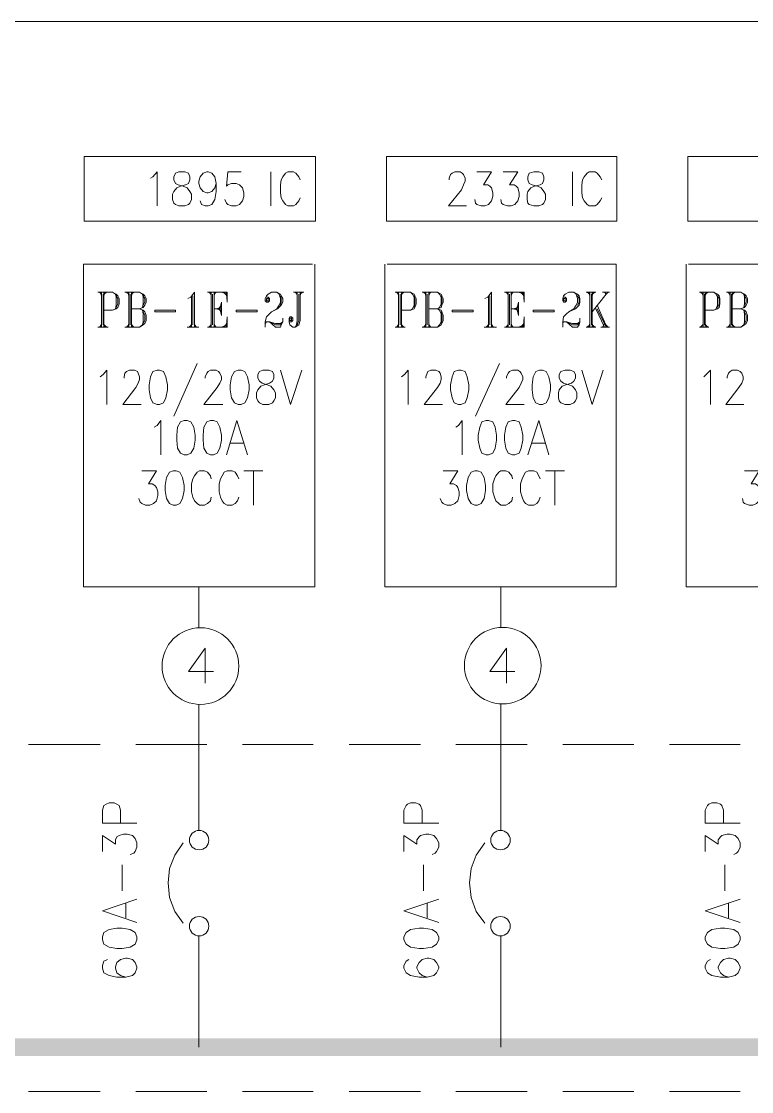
# Model space of a CAD drawing. Header units: inches. Extents: x 0.9 to 46, y 0.8 to 32.4.
# Drawn here: x 34.414 to 36.082, y 10.31 to 12.755 of the extents above; entities that cross this region are included whole.
import ezdxf

# ---------------------------------------------------------------- set-up
doc = ezdxf.new("R2010")
doc.units = ezdxf.units.IN
doc.header["$MEASUREMENT"] = 0
doc.layers.add('PDF_Geometry', color=7, linetype='Continuous')
doc.layers.add('PDF_Solid Fills', color=7, linetype='Continuous')

msp = doc.modelspace()

# ---------------------------------------------------------------- linework, layer by layer
at = {"layer": 'PDF_Geometry', "color": 8, "lineweight": 20, "true_color": 0x808080}
msp.add_lwpolyline([(41.7374, 12.7548), (2.7, 12.7548)], dxfattribs=at)
at = {"layer": 'PDF_Geometry', "lineweight": 9}
for points in [[(34.5577, 12.4464), (35.0861, 12.4464), (35.0861, 12.2981), (34.5577, 12.2981)], [(35.2478, 12.4464), (35.7743, 12.4464), (35.7743, 12.2981), (35.2478, 12.2981)], [(35.936, 12.4464), (36.4628, 12.4464), (36.4628, 12.2981), (35.936, 12.2981)], [(34.7743, 12.4114), (34.7661, 12.4081), (34.7625, 12.3998), (34.7625, 12.3931), (34.7661, 12.3848), (34.7727, 12.3815), (34.7842, 12.3781), (34.7929, 12.3748), (34.7992, 12.3664), (34.8027, 12.3598), (34.8027, 12.3481), (34.7992, 12.3398), (34.796, 12.3364), (34.7877, 12.3331), (34.7743, 12.3331), (34.7661, 12.3364), (34.7625, 12.3398), (34.7594, 12.3481), (34.7594, 12.3598), (34.7625, 12.3664), (34.7692, 12.3748), (34.7779, 12.3781), (34.7893, 12.3815), (34.796, 12.3848), (34.7992, 12.3931), (34.7992, 12.3998), (34.796, 12.4081), (34.7877, 12.4114)], [(35.5844, 12.4114), (35.5742, 12.4081), (35.571, 12.3998), (35.571, 12.3931), (35.5742, 12.3848), (35.5809, 12.3815), (35.5927, 12.3781), (35.601, 12.3748), (35.6077, 12.3664), (35.6109, 12.3598), (35.6109, 12.3481), (35.6077, 12.3398), (35.6042, 12.3364), (35.5959, 12.3331), (35.5844, 12.3331), (35.5742, 12.3364), (35.571, 12.3398), (35.5694, 12.3481), (35.5694, 12.3598), (35.571, 12.3664), (35.5777, 12.3748), (35.586, 12.3781), (35.5994, 12.3815), (35.6042, 12.3848), (35.6077, 12.3931), (35.6077, 12.3998), (35.6042, 12.4081), (35.5959, 12.4114)], [(34.871, 12.0831), (34.8678, 12.0981), (34.871, 12.1131)], [(34.9744, 12.1164), (34.9777, 12.1164), (34.9777, 12.1215), (34.9744, 12.1215)], [(35.5493, 12.0831), (35.5461, 12.0981), (35.5493, 12.1131)], [(35.6527, 12.1164), (35.6561, 12.1164), (35.6561, 12.1215), (35.6527, 12.1215)], [(34.7661, 12.0915), (34.7195, 12.0915), (34.7195, 12.0948), (34.7661, 12.0948)], [(34.9527, 12.0915), (34.9045, 12.0915), (34.9045, 12.0948), (34.9527, 12.0948)], [(35.446, 12.0915), (35.3978, 12.0915), (35.3978, 12.0948), (35.446, 12.0948)], [(35.631, 12.0915), (35.5828, 12.0915), (35.5828, 12.0948), (35.631, 12.0948)], [(35.0277, 12.0715), (35.031, 12.0715), (35.031, 12.0765), (35.0277, 12.0765)], [(34.7243, 11.9581), (34.7144, 11.9548), (34.7093, 11.9431), (34.7061, 11.9248), (34.7061, 11.9131), (34.7093, 11.8948), (34.7144, 11.8831), (34.7243, 11.8798), (34.7294, 11.8798), (34.7392, 11.8831), (34.7444, 11.8948), (34.7479, 11.9131), (34.7479, 11.9248), (34.7444, 11.9431), (34.7392, 11.9548), (34.7294, 11.9581)], [(34.9093, 11.9581), (34.901, 11.9548), (34.8943, 11.9431), (34.8911, 11.9248), (34.8911, 11.9131), (34.8943, 11.8948), (34.901, 11.8831), (34.9093, 11.8798), (34.916, 11.8798), (34.9243, 11.8831), (34.931, 11.8948), (34.9345, 11.9131), (34.9345, 11.9248), (34.931, 11.9431), (34.9243, 11.9548), (34.916, 11.9581)], [(34.9661, 11.9581), (34.9578, 11.9548), (34.9543, 11.9481), (34.9543, 11.9398), (34.9578, 11.9331), (34.9645, 11.9281), (34.976, 11.9248), (34.9843, 11.9214), (34.991, 11.9131), (34.9945, 11.9064), (34.9945, 11.8948), (34.991, 11.8881), (34.9878, 11.8831), (34.9795, 11.8798), (34.9661, 11.8798), (34.9578, 11.8831), (34.9543, 11.8881), (34.9511, 11.8948), (34.9511, 11.9064), (34.9543, 11.9131), (34.961, 11.9214), (34.9693, 11.9248), (34.9811, 11.9281), (34.9878, 11.9331), (34.991, 11.9398), (34.991, 11.9481), (34.9878, 11.9548), (34.9795, 11.9581)], [(35.4128, 11.9581), (35.4026, 11.9548), (35.3978, 11.9431), (35.3943, 11.9248), (35.3943, 11.9131), (35.3978, 11.8948), (35.4026, 11.8831), (35.4128, 11.8798), (35.4176, 11.8798), (35.4278, 11.8831), (35.4326, 11.8948), (35.4361, 11.9131), (35.4361, 11.9248), (35.4326, 11.9431), (35.4278, 11.9548), (35.4176, 11.9581)], [(35.5978, 11.9581), (35.5892, 11.9548), (35.5828, 11.9431), (35.5809, 11.9248), (35.5809, 11.9131), (35.5828, 11.8948), (35.5892, 11.8831), (35.5978, 11.8798), (35.6042, 11.8798), (35.6128, 11.8831), (35.6192, 11.8948), (35.6227, 11.9131), (35.6227, 11.9248), (35.6192, 11.9431), (35.6128, 11.9548), (35.6042, 11.9581)], [(35.6559, 11.9581), (35.646, 11.9548), (35.6428, 11.9481), (35.6428, 11.9398), (35.646, 11.9331), (35.6527, 11.9281), (35.6642, 11.9248), (35.6728, 11.9214), (35.6795, 11.9131), (35.6827, 11.9064), (35.6827, 11.8948), (35.6795, 11.8881), (35.676, 11.8831), (35.6677, 11.8798), (35.6559, 11.8798), (35.646, 11.8831), (35.6428, 11.8881), (35.6409, 11.8948), (35.6409, 11.9064), (35.6428, 11.9131), (35.6492, 11.9214), (35.6578, 11.9248), (35.6709, 11.9281), (35.676, 11.9331), (35.6795, 11.9398), (35.6795, 11.9481), (35.676, 11.9548), (35.6677, 11.9581)], [(34.7862, 11.8431), (34.7779, 11.8398), (34.7712, 11.8281), (34.7692, 11.8098), (34.7692, 11.7981), (34.7712, 11.7798), (34.7779, 11.7681), (34.7862, 11.7648), (34.7929, 11.7648), (34.8011, 11.7681), (34.8078, 11.7798), (34.811, 11.7981), (34.811, 11.8098), (34.8078, 11.8281), (34.8011, 11.8398), (34.7929, 11.8431)], [(34.8461, 11.8431), (34.8378, 11.8398), (34.8311, 11.8281), (34.8292, 11.8098), (34.8292, 11.7981), (34.8311, 11.7798), (34.8378, 11.7681), (34.8461, 11.7648), (34.8528, 11.7648), (34.8611, 11.7681), (34.8678, 11.7798), (34.871, 11.7981), (34.871, 11.8098), (34.8678, 11.8281), (34.8611, 11.8398), (34.8528, 11.8431)], [(35.476, 11.8431), (35.4661, 11.8398), (35.461, 11.8281), (35.4578, 11.8098), (35.4578, 11.7981), (35.461, 11.7798), (35.4661, 11.7681), (35.476, 11.7648), (35.4811, 11.7648), (35.4909, 11.7681), (35.4961, 11.7798), (35.4992, 11.7981), (35.4992, 11.8098), (35.4961, 11.8281), (35.4909, 11.8398), (35.4811, 11.8431)], [(35.5359, 11.8431), (35.526, 11.8398), (35.5209, 11.8281), (35.5177, 11.8098), (35.5177, 11.7981), (35.5209, 11.7798), (35.526, 11.7681), (35.5359, 11.7648), (35.541, 11.7648), (35.5509, 11.7681), (35.556, 11.7798), (35.5592, 11.7981), (35.5592, 11.8098), (35.556, 11.8281), (35.5509, 11.8398), (35.541, 11.8431)], [(34.7609, 11.7281), (34.7526, 11.7248), (34.746, 11.7131), (34.7428, 11.6948), (34.7428, 11.6831), (34.746, 11.6648), (34.7526, 11.6531), (34.7609, 11.6498), (34.7676, 11.6498), (34.7759, 11.6531), (34.7826, 11.6648), (34.7862, 11.6831), (34.7862, 11.6948), (34.7826, 11.7131), (34.7759, 11.7248), (34.7676, 11.7281)], [(35.4495, 11.7281), (35.4412, 11.7248), (35.4345, 11.7131), (35.431, 11.6948), (35.431, 11.6831), (35.4345, 11.6648), (35.4412, 11.6531), (35.4495, 11.6498), (35.4562, 11.6498), (35.4645, 11.6531), (35.4712, 11.6648), (35.4744, 11.6831), (35.4744, 11.6948), (35.4712, 11.7131), (35.4645, 11.7248), (35.4562, 11.7281)], [(34.5995, 10.6565), (34.6027, 10.6465), (34.6145, 10.6398), (34.6327, 10.6365), (34.6445, 10.6365), (34.6627, 10.6398), (34.6745, 10.6465), (34.6777, 10.6565), (34.6777, 10.6631), (34.6745, 10.6731), (34.6627, 10.6798), (34.6445, 10.6831), (34.6327, 10.6831), (34.6145, 10.6798), (34.6027, 10.6731), (34.5995, 10.6631)], [(35.2877, 10.6565), (35.2928, 10.6465), (35.3027, 10.6398), (35.3228, 10.6365), (35.3327, 10.6365), (35.3528, 10.6398), (35.3627, 10.6465), (35.3678, 10.6565), (35.3678, 10.6631), (35.3627, 10.6731), (35.3528, 10.6798), (35.3327, 10.6831), (35.3228, 10.6831), (35.3027, 10.6798), (35.2928, 10.6731), (35.2877, 10.6631)], [(35.9759, 10.6565), (35.981, 10.6465), (35.9909, 10.6398), (36.011, 10.6365), (36.0209, 10.6365), (36.041, 10.6398), (36.0509, 10.6465), (36.056, 10.6565), (36.056, 10.6631), (36.0509, 10.6731), (36.041, 10.6798), (36.0209, 10.6831), (36.011, 10.6831), (35.9909, 10.6798), (35.981, 10.6731), (35.9759, 10.6631)]]:
    msp.add_lwpolyline(points, close=True, dxfattribs=at)
for points in [[(34.7093, 12.3965), (34.7144, 12.3998), (34.7243, 12.4114), (34.7243, 12.3331)], [(34.8592, 12.3848), (34.856, 12.3748), (34.8493, 12.3664), (34.841, 12.3631), (34.8378, 12.3631), (34.8292, 12.3664), (34.8228, 12.3748), (34.8193, 12.3848), (34.8193, 12.3898), (34.8228, 12.3998), (34.8292, 12.4081), (34.8378, 12.4114), (34.841, 12.4114), (34.8493, 12.4081), (34.856, 12.3998), (34.8592, 12.3848), (34.8592, 12.3664), (34.856, 12.3481), (34.8493, 12.3364), (34.841, 12.3331), (34.8343, 12.3331), (34.826, 12.3364), (34.8228, 12.3448)], [(34.916, 12.4114), (34.886, 12.4114), (34.8828, 12.3781), (34.886, 12.3815), (34.8943, 12.3848), (34.9045, 12.3848), (34.9128, 12.3815), (34.9195, 12.3748), (34.9227, 12.3631), (34.9227, 12.3548), (34.9195, 12.3448), (34.9128, 12.3364), (34.9045, 12.3331), (34.8943, 12.3331), (34.886, 12.3364), (34.8828, 12.3398), (34.8793, 12.3481)], [(34.9843, 12.4114), (34.9843, 12.3331)], [(35.051, 12.3931), (35.0478, 12.3998), (35.0411, 12.4081), (35.036, 12.4114), (35.0226, 12.4114), (35.0178, 12.4081), (35.0111, 12.3998), (35.0076, 12.3931), (35.006, 12.3815), (35.006, 12.3631), (35.0076, 12.3514), (35.0111, 12.3448), (35.0178, 12.3364), (35.0226, 12.3331), (35.036, 12.3331), (35.0411, 12.3364), (35.0478, 12.3448), (35.051, 12.3514)], [(35.3911, 12.3931), (35.3911, 12.3965), (35.3943, 12.4048), (35.3978, 12.4081), (35.4045, 12.4114), (35.416, 12.4114), (35.4211, 12.4081), (35.4243, 12.4048), (35.4278, 12.3965), (35.4278, 12.3898), (35.4243, 12.3815), (35.4195, 12.3698), (35.3895, 12.3331), (35.431, 12.3331)], [(35.4543, 12.4114), (35.4878, 12.4114), (35.4693, 12.3815), (35.4795, 12.3815), (35.4842, 12.3781), (35.4878, 12.3748), (35.4909, 12.3631), (35.4909, 12.3548), (35.4878, 12.3448), (35.4811, 12.3364), (35.4728, 12.3331), (35.4645, 12.3331), (35.4543, 12.3364), (35.4511, 12.3398), (35.4495, 12.3481)], [(35.5142, 12.4114), (35.5477, 12.4114), (35.5292, 12.3815), (35.5394, 12.3815), (35.5442, 12.3781), (35.5477, 12.3748), (35.5509, 12.3631), (35.5509, 12.3548), (35.5477, 12.3448), (35.541, 12.3364), (35.5327, 12.3331), (35.5244, 12.3331), (35.5142, 12.3364), (35.511, 12.3398), (35.5095, 12.3481)], [(35.6728, 12.4114), (35.6728, 12.3331)], [(35.7395, 12.3931), (35.736, 12.3998), (35.7293, 12.4081), (35.7245, 12.4114), (35.7111, 12.4114), (35.706, 12.4081), (35.6993, 12.3998), (35.6961, 12.3931), (35.6942, 12.3815), (35.6942, 12.3631), (35.6961, 12.3514), (35.6993, 12.3448), (35.706, 12.3364), (35.7111, 12.3331), (35.7245, 12.3331), (35.7293, 12.3364), (35.736, 12.3448), (35.7395, 12.3514)], [(35.0794, 12.1998), (34.5561, 12.1998), (34.5561, 11.4631), (35.0845, 11.4631), (35.0845, 12.1998)], [(35.2443, 12.1998), (35.2443, 11.4631), (35.7727, 11.4631), (35.7727, 12.1998), (35.2494, 12.1998)], [(35.9325, 12.1998), (35.9325, 11.4631), (36.4609, 11.4631), (36.4609, 12.1998), (35.9376, 12.1998)], [(34.5893, 12.1365), (34.6228, 12.1365), (34.6311, 12.1314), (34.6343, 12.1281), (34.6378, 12.1215), (34.6378, 12.1098), (34.6343, 12.1015), (34.6311, 12.0981), (34.6228, 12.0948), (34.6027, 12.0948)], [(34.5928, 12.1365), (34.5976, 12.1314)], [(34.5944, 12.1365), (34.5976, 12.1281)], [(34.5976, 12.1365), (34.5976, 12.0564)], [(34.6011, 12.1314), (34.6011, 12.0614)], [(34.6027, 12.1365), (34.6027, 12.0564)], [(34.6059, 12.1365), (34.6027, 12.1281)], [(34.6094, 12.1365), (34.6027, 12.1314)], [(34.6228, 12.1365), (34.6295, 12.1314), (34.6311, 12.1248), (34.6311, 12.1065), (34.6295, 12.0981), (34.6228, 12.0948)], [(34.6311, 12.1281), (34.6343, 12.1215), (34.6343, 12.1098), (34.6311, 12.1015)], [(34.6509, 12.1365), (34.6844, 12.1365), (34.6927, 12.1314), (34.6962, 12.1281), (34.6994, 12.1215), (34.6994, 12.1131), (34.6962, 12.1065), (34.6927, 12.1015), (34.6844, 12.0981), (34.6927, 12.0948), (34.6962, 12.0915), (34.6994, 12.0831), (34.6994, 12.0715), (34.6962, 12.0648), (34.6927, 12.0614), (34.6844, 12.0564), (34.6509, 12.0564)], [(34.6544, 12.1365), (34.6595, 12.1314)], [(34.6576, 12.1365), (34.6595, 12.1281)], [(34.6595, 12.1365), (34.6595, 12.0564)], [(34.6627, 12.1314), (34.6627, 12.0614)], [(34.6662, 12.1365), (34.6662, 12.0564)], [(34.6844, 12.1365), (34.6911, 12.1314), (34.6927, 12.1248), (34.6927, 12.1098), (34.6911, 12.1015), (34.6844, 12.0981), (34.6662, 12.0981)], [(34.6678, 12.1365), (34.6662, 12.1281)], [(34.671, 12.1365), (34.6662, 12.1314)], [(34.6927, 12.1281), (34.6962, 12.1215), (34.6962, 12.1131), (34.6927, 12.1065)], [(34.8094, 12.0564), (34.8094, 12.1365), (34.8011, 12.1248), (34.7944, 12.1215)], [(34.8027, 12.1281), (34.8027, 12.0564)], [(34.8059, 12.1281), (34.8059, 12.0614)], [(34.8394, 12.1365), (34.8844, 12.1365), (34.8844, 12.1131), (34.8828, 12.1365)], [(34.8426, 12.1365), (34.8477, 12.1314)], [(34.8461, 12.1365), (34.8477, 12.1281)], [(34.8477, 12.1365), (34.8477, 12.0564)], [(34.8509, 12.1314), (34.8509, 12.0614)], [(34.8544, 12.1365), (34.8544, 12.0564)], [(34.856, 12.1365), (34.8544, 12.1281)], [(34.8592, 12.1365), (34.8544, 12.1314)], [(34.871, 12.1365), (34.8844, 12.1314)], [(34.8761, 12.1365), (34.8844, 12.1281)], [(34.8793, 12.1365), (34.8844, 12.1248)], [(34.9744, 12.1248), (34.9776, 12.1248), (34.9811, 12.1215), (34.9811, 12.1164), (34.9776, 12.1131), (34.9744, 12.1131), (34.9709, 12.1164), (34.9709, 12.1215), (34.9744, 12.1281), (34.9776, 12.1314), (34.9859, 12.1365), (34.9977, 12.1365), (35.006, 12.1314), (35.0076, 12.1281), (35.0111, 12.1215), (35.0111, 12.1131), (35.0076, 12.1065), (34.9993, 12.0981), (34.9859, 12.0915), (34.9811, 12.0865), (34.9744, 12.0798), (34.9709, 12.0681), (34.9709, 12.0564)], [(34.9977, 12.1365), (35.0028, 12.1314), (35.006, 12.1215), (35.006, 12.1131), (35.0028, 12.1065), (34.9977, 12.0981), (34.9859, 12.0915)], [(35.006, 12.1281), (35.0076, 12.1215), (35.0076, 12.1131), (35.006, 12.1065)], [(35.051, 12.1365), (35.051, 12.0715), (35.0478, 12.0614), (35.0395, 12.0564), (35.0344, 12.0564), (35.0277, 12.0614), (35.0261, 12.0681), (35.0261, 12.0764), (35.0277, 12.0798), (35.0312, 12.0798), (35.0344, 12.0764), (35.0344, 12.0715), (35.0312, 12.0681), (35.0277, 12.0681)], [(35.036, 12.1365), (35.0593, 12.1365)], [(35.0443, 12.1365), (35.0443, 12.0715), (35.0427, 12.0614), (35.0395, 12.0564)], [(35.0395, 12.1365), (35.0443, 12.1314)], [(35.0427, 12.1365), (35.0443, 12.1281)], [(35.0478, 12.1314), (35.0478, 12.0715), (35.0443, 12.0614)], [(35.0526, 12.1365), (35.051, 12.1281)], [(35.0561, 12.1365), (35.051, 12.1314)], [(35.2676, 12.1365), (35.3027, 12.1365), (35.311, 12.1314), (35.3126, 12.1281), (35.3161, 12.1215), (35.3161, 12.1098), (35.3126, 12.1015), (35.311, 12.0981), (35.3027, 12.0948), (35.2826, 12.0948)], [(35.2711, 12.1365), (35.2759, 12.1314)], [(35.2743, 12.1365), (35.2759, 12.1281)], [(35.2759, 12.1365), (35.2759, 12.0564)], [(35.2794, 12.1314), (35.2794, 12.0614)], [(35.2826, 12.1365), (35.2826, 12.0564)], [(35.2842, 12.1365), (35.2826, 12.1281)], [(35.2877, 12.1365), (35.2826, 12.1314)], [(35.3027, 12.1365), (35.3078, 12.1314), (35.311, 12.1248), (35.311, 12.1065), (35.3078, 12.0981), (35.3027, 12.0948)], [(35.311, 12.1281), (35.3126, 12.1215), (35.3126, 12.1098), (35.311, 12.1015)], [(35.3295, 12.1365), (35.3643, 12.1365), (35.3726, 12.1314), (35.3745, 12.1281), (35.3777, 12.1215), (35.3777, 12.1131), (35.3745, 12.1065), (35.3726, 12.1015), (35.3643, 12.0981), (35.3726, 12.0948), (35.3745, 12.0915), (35.3777, 12.0831), (35.3777, 12.0715), (35.3745, 12.0648), (35.3726, 12.0614), (35.3643, 12.0564), (35.3295, 12.0564)], [(35.3327, 12.1365), (35.3378, 12.1314)], [(35.3359, 12.1365), (35.3378, 12.1281)], [(35.3378, 12.1365), (35.3378, 12.0564)], [(35.341, 12.1314), (35.341, 12.0614)], [(35.3445, 12.1365), (35.3445, 12.0564)], [(35.3643, 12.1365), (35.3694, 12.1314), (35.3726, 12.1248), (35.3726, 12.1098), (35.3694, 12.1015), (35.3643, 12.0981), (35.3445, 12.0981)], [(35.3477, 12.1365), (35.3445, 12.1281)], [(35.3493, 12.1365), (35.3445, 12.1314)], [(35.3726, 12.1281), (35.3745, 12.1215), (35.3745, 12.1131), (35.3726, 12.1065)], [(35.4878, 12.0564), (35.4878, 12.1365), (35.4795, 12.1248), (35.4728, 12.1215)], [(35.4811, 12.1281), (35.4811, 12.0564)], [(35.4842, 12.1281), (35.4842, 12.0614)], [(35.5177, 12.1365), (35.5627, 12.1365), (35.5627, 12.1131), (35.5611, 12.1365)], [(35.5209, 12.1365), (35.526, 12.1314)], [(35.5244, 12.1365), (35.526, 12.1281)], [(35.526, 12.1365), (35.526, 12.0564)], [(35.5292, 12.1314), (35.5292, 12.0614)], [(35.5327, 12.1365), (35.5327, 12.0564)], [(35.5359, 12.1365), (35.5327, 12.1281)], [(35.5375, 12.1365), (35.5327, 12.1314)], [(35.5493, 12.1365), (35.5627, 12.1314)], [(35.5544, 12.1365), (35.5627, 12.1281)], [(35.5576, 12.1365), (35.5627, 12.1248)], [(35.6527, 12.1248), (35.6559, 12.1248), (35.6594, 12.1215), (35.6594, 12.1164), (35.6559, 12.1131), (35.6527, 12.1131), (35.6511, 12.1164), (35.6511, 12.1215), (35.6527, 12.1281), (35.6559, 12.1314), (35.6642, 12.1365), (35.676, 12.1365), (35.6843, 12.1314), (35.6878, 12.1281), (35.6894, 12.1215), (35.6894, 12.1131), (35.6878, 12.1065), (35.6795, 12.0981), (35.6642, 12.0915), (35.6594, 12.0865), (35.6527, 12.0798), (35.6511, 12.0681), (35.6511, 12.0564)], [(35.676, 12.1365), (35.6811, 12.1314), (35.6843, 12.1215), (35.6843, 12.1131), (35.6811, 12.1065), (35.676, 12.0981), (35.6642, 12.0915)], [(35.6843, 12.1281), (35.6878, 12.1215), (35.6878, 12.1131), (35.6843, 12.1065)], [(35.7044, 12.1365), (35.7261, 12.1365)], [(35.706, 12.1365), (35.7127, 12.1314)], [(35.7095, 12.1365), (35.7127, 12.1281)], [(35.7127, 12.1365), (35.7127, 12.0564)], [(35.7159, 12.1314), (35.7159, 12.0614)], [(35.7178, 12.1365), (35.7178, 12.0564)], [(35.721, 12.1365), (35.7178, 12.1281)], [(35.7245, 12.1365), (35.7178, 12.1314)], [(35.7494, 12.1314), (35.7178, 12.0915)], [(35.7411, 12.1365), (35.7577, 12.1365)], [(35.7459, 12.1365), (35.7494, 12.1314), (35.7545, 12.1365)], [(35.9628, 12.1365), (35.996, 12.1365), (36.0043, 12.1314), (36.0078, 12.1281), (36.0094, 12.1215), (36.0094, 12.1098), (36.0078, 12.1015), (36.0043, 12.0981), (35.996, 12.0948), (35.9759, 12.0948)], [(35.9644, 12.1365), (35.9711, 12.1314)], [(35.9676, 12.1365), (35.9711, 12.1281)], [(35.9711, 12.1365), (35.9711, 12.0564)], [(35.9743, 12.1314), (35.9743, 12.0614)], [(35.9759, 12.1365), (35.9759, 12.0564)], [(35.9794, 12.1365), (35.9759, 12.1281)], [(35.9826, 12.1365), (35.9759, 12.1314)], [(35.996, 12.1365), (36.0011, 12.1314), (36.0043, 12.1248), (36.0043, 12.1065), (36.0011, 12.0981), (35.996, 12.0948)], [(36.0043, 12.1281), (36.0078, 12.1215), (36.0078, 12.1098), (36.0043, 12.1015)], [(36.0244, 12.1365), (36.0576, 12.1365), (36.0659, 12.1314), (36.0694, 12.1281), (36.0726, 12.1215), (36.0726, 12.1131), (36.0694, 12.1065), (36.0659, 12.1015), (36.0576, 12.0981), (36.0659, 12.0948), (36.0694, 12.0915), (36.0726, 12.0831), (36.0726, 12.0715), (36.0694, 12.0648), (36.0659, 12.0614), (36.0576, 12.0564), (36.0244, 12.0564)], [(36.0276, 12.1365), (36.0327, 12.1314)], [(36.0292, 12.1365), (36.0327, 12.1281)], [(36.0327, 12.1365), (36.0327, 12.0564)], [(36.0359, 12.1314), (36.0359, 12.0614)], [(36.0378, 12.1365), (36.0378, 12.0564)], [(36.0576, 12.1365), (36.0643, 12.1314), (36.0659, 12.1248), (36.0659, 12.1098), (36.0643, 12.1015), (36.0576, 12.0981), (36.0378, 12.0981)], [(36.041, 12.1365), (36.0378, 12.1281)], [(36.0442, 12.1365), (36.0378, 12.1314)], [(36.0659, 12.1281), (36.0694, 12.1215), (36.0694, 12.1131), (36.0659, 12.1065)], [(34.871, 12.1065), (34.8643, 12.0981), (34.871, 12.0915)], [(35.5493, 12.1065), (35.5442, 12.0981), (35.5493, 12.0915)], [(35.7293, 12.1065), (35.751, 12.0564)], [(34.6844, 12.0981), (34.6911, 12.0948), (34.6927, 12.0865), (34.6927, 12.0681), (34.6911, 12.0614), (34.6844, 12.0564)], [(34.6927, 12.0915), (34.6962, 12.0831), (34.6962, 12.0715), (34.6927, 12.0648)], [(34.8394, 12.0564), (34.8844, 12.0564), (34.8844, 12.0798), (34.8828, 12.0564)], [(34.8544, 12.0981), (34.871, 12.0981)], [(34.871, 12.1015), (34.8592, 12.0981), (34.871, 12.0948)], [(35.3643, 12.0981), (35.3694, 12.0948), (35.3726, 12.0865), (35.3726, 12.0681), (35.3694, 12.0614), (35.3643, 12.0564)], [(35.3726, 12.0915), (35.3745, 12.0831), (35.3745, 12.0715), (35.3726, 12.0648)], [(35.5177, 12.0564), (35.5627, 12.0564), (35.5627, 12.0798), (35.5611, 12.0564)], [(35.5327, 12.0981), (35.5493, 12.0981)], [(35.5493, 12.1015), (35.5375, 12.0981), (35.5493, 12.0948)], [(35.7261, 12.0981), (35.7459, 12.0564)], [(35.7293, 12.0981), (35.7494, 12.0564)], [(36.0576, 12.0981), (36.0643, 12.0948), (36.0659, 12.0865), (36.0659, 12.0681), (36.0643, 12.0614), (36.0576, 12.0564)], [(36.0659, 12.0915), (36.0694, 12.0831), (36.0694, 12.0715), (36.0659, 12.0648)], [(34.5893, 12.0564), (34.6126, 12.0564)], [(34.5976, 12.0614), (34.5928, 12.0564)], [(34.5976, 12.0648), (34.5944, 12.0564)], [(34.6027, 12.0648), (34.6059, 12.0564)], [(34.6027, 12.0614), (34.6094, 12.0564)], [(34.6595, 12.0614), (34.6544, 12.0564)], [(34.6595, 12.0648), (34.6576, 12.0564)], [(34.6662, 12.0648), (34.6678, 12.0564)], [(34.6662, 12.0614), (34.671, 12.0564)], [(34.7929, 12.0564), (34.8193, 12.0564)], [(34.8027, 12.0614), (34.7976, 12.0564)], [(34.8027, 12.0648), (34.8011, 12.0564)], [(34.8094, 12.0648), (34.811, 12.0564)], [(34.8094, 12.0614), (34.8142, 12.0564)], [(34.8477, 12.0614), (34.8426, 12.0564)], [(34.8477, 12.0648), (34.8461, 12.0564)], [(34.8544, 12.0648), (34.856, 12.0564)], [(34.8544, 12.0614), (34.8592, 12.0564)], [(34.871, 12.0564), (34.8844, 12.0614)], [(34.8761, 12.0564), (34.8844, 12.0648)], [(34.8793, 12.0564), (34.8844, 12.0681)], [(34.9709, 12.0648), (34.9744, 12.0681), (34.9811, 12.0681), (34.9945, 12.0648), (35.006, 12.0648), (35.0111, 12.0681)], [(35.0111, 12.0764), (35.0111, 12.0681), (35.0076, 12.0614), (35.006, 12.0564), (34.9945, 12.0564), (34.9811, 12.0681), (34.9945, 12.0614), (35.006, 12.0614), (35.0076, 12.0648)], [(35.2676, 12.0564), (35.2909, 12.0564)], [(35.2759, 12.0614), (35.2711, 12.0564)], [(35.2759, 12.0648), (35.2743, 12.0564)], [(35.2826, 12.0648), (35.2842, 12.0564)], [(35.2826, 12.0614), (35.2877, 12.0564)], [(35.3378, 12.0614), (35.3327, 12.0564)], [(35.3378, 12.0648), (35.3359, 12.0564)], [(35.3445, 12.0648), (35.3477, 12.0564)], [(35.3445, 12.0614), (35.3493, 12.0564)], [(35.4712, 12.0564), (35.4992, 12.0564)], [(35.4811, 12.0614), (35.476, 12.0564)], [(35.4811, 12.0648), (35.4795, 12.0564)], [(35.4878, 12.0648), (35.4909, 12.0564)], [(35.4878, 12.0614), (35.4925, 12.0564)], [(35.526, 12.0614), (35.5209, 12.0564)], [(35.526, 12.0648), (35.5244, 12.0564)], [(35.5327, 12.0648), (35.5359, 12.0564)], [(35.5327, 12.0614), (35.5375, 12.0564)], [(35.5493, 12.0564), (35.5627, 12.0614)], [(35.5544, 12.0564), (35.5627, 12.0648)], [(35.5576, 12.0564), (35.5627, 12.0681)], [(35.6511, 12.0648), (35.6527, 12.0681), (35.6594, 12.0681), (35.6728, 12.0648), (35.6843, 12.0648), (35.6894, 12.0681)], [(35.6894, 12.0764), (35.6894, 12.0681), (35.6878, 12.0614), (35.6843, 12.0564), (35.6728, 12.0564), (35.6594, 12.0681), (35.6728, 12.0614), (35.6843, 12.0614), (35.6878, 12.0648)], [(35.7044, 12.0564), (35.7261, 12.0564)], [(35.7127, 12.0614), (35.706, 12.0564)], [(35.7127, 12.0648), (35.7095, 12.0564)], [(35.7178, 12.0648), (35.721, 12.0564)], [(35.7178, 12.0614), (35.7245, 12.0564)], [(35.7376, 12.0564), (35.7577, 12.0564)], [(35.7411, 12.0564), (35.7459, 12.0648), (35.7545, 12.0564)], [(35.9628, 12.0564), (35.9842, 12.0564)], [(35.9711, 12.0614), (35.9644, 12.0564)], [(35.9711, 12.0648), (35.9676, 12.0564)], [(35.9759, 12.0648), (35.9794, 12.0564)], [(35.9759, 12.0614), (35.9826, 12.0564)], [(36.0327, 12.0614), (36.0276, 12.0564)], [(36.0327, 12.0648), (36.0292, 12.0564)], [(36.0378, 12.0648), (36.041, 12.0564)], [(36.0378, 12.0614), (36.0442, 12.0564)], [(34.5944, 11.9431), (34.6011, 11.9481), (34.6094, 11.9581), (34.6094, 11.8798)], [(34.6493, 11.9398), (34.6493, 11.9431), (34.6509, 11.9515), (34.6544, 11.9548), (34.6611, 11.9581), (34.6726, 11.9581), (34.6793, 11.9548), (34.6812, 11.9515), (34.6844, 11.9431), (34.6844, 11.9364), (34.6812, 11.9281), (34.6761, 11.9181), (34.6461, 11.8798), (34.6876, 11.8798)], [(34.8161, 11.9731), (34.7625, 11.8531)], [(34.8343, 11.9398), (34.8343, 11.9431), (34.8378, 11.9515), (34.841, 11.9548), (34.8461, 11.9581), (34.8592, 11.9581), (34.8643, 11.9548), (34.8678, 11.9515), (34.871, 11.9431), (34.871, 11.9364), (34.8678, 11.9281), (34.8611, 11.9181), (34.8311, 11.8798), (34.8742, 11.8798)], [(35.006, 11.9581), (35.0293, 11.8798), (35.0545, 11.9581)], [(35.2826, 11.9431), (35.2893, 11.9481), (35.2976, 11.9581), (35.2976, 11.8798)], [(35.3378, 11.9398), (35.3378, 11.9431), (35.341, 11.9515), (35.3426, 11.9548), (35.3493, 11.9581), (35.3611, 11.9581), (35.3678, 11.9548), (35.371, 11.9515), (35.3726, 11.9431), (35.3726, 11.9364), (35.371, 11.9281), (35.3643, 11.9181), (35.3343, 11.8798), (35.3761, 11.8798)], [(35.5059, 11.9731), (35.4511, 11.8531)], [(35.5225, 11.9398), (35.5225, 11.9431), (35.526, 11.9515), (35.5292, 11.9548), (35.5359, 11.9581), (35.5477, 11.9581), (35.5528, 11.9548), (35.556, 11.9515), (35.5592, 11.9431), (35.5592, 11.9364), (35.556, 11.9281), (35.5509, 11.9181), (35.5209, 11.8798), (35.5627, 11.8798)], [(35.6942, 11.9581), (35.7178, 11.8798), (35.7427, 11.9581)], [(35.9727, 11.9431), (35.9778, 11.9481), (35.9877, 11.9581), (35.9877, 11.8798)], [(36.026, 11.9398), (36.026, 11.9431), (36.0292, 11.9515), (36.0327, 11.9548), (36.0378, 11.9581), (36.0493, 11.9581), (36.056, 11.9548), (36.0592, 11.9515), (36.0627, 11.9431), (36.0627, 11.9364), (36.0592, 11.9281), (36.0528, 11.9181), (36.0228, 11.8798), (36.0643, 11.8798)], [(34.7176, 11.8281), (34.7243, 11.8314), (34.7325, 11.8431), (34.7325, 11.7648)], [(34.8828, 11.7648), (34.9061, 11.8431), (34.931, 11.7648)], [(35.4061, 11.8281), (35.4128, 11.8314), (35.4211, 11.8431), (35.4211, 11.7648)], [(35.571, 11.7648), (35.5959, 11.8431), (35.6192, 11.7648)], [(34.8911, 11.7915), (34.9211, 11.7915)], [(35.5809, 11.7915), (35.6109, 11.7915)], [(34.6895, 11.7281), (34.7227, 11.7281), (34.7045, 11.6981), (34.7128, 11.6981), (34.7195, 11.6948), (34.7227, 11.6898), (34.7262, 11.6798), (34.7262, 11.6715), (34.7227, 11.6598), (34.716, 11.6531), (34.7077, 11.6498), (34.6978, 11.6498), (34.6895, 11.6531), (34.686, 11.6565), (34.6828, 11.6648)], [(34.8477, 11.7098), (34.8461, 11.7164), (34.8394, 11.7248), (34.8327, 11.7281), (34.8209, 11.7281), (34.8161, 11.7248), (34.8094, 11.7164), (34.8059, 11.7098), (34.8027, 11.6981), (34.8027, 11.6798), (34.8059, 11.6681), (34.8094, 11.6598), (34.8161, 11.6531), (34.8209, 11.6498), (34.8327, 11.6498), (34.8394, 11.6531), (34.8461, 11.6598), (34.8477, 11.6681)], [(34.9109, 11.7098), (34.9077, 11.7164), (34.9026, 11.7248), (34.8959, 11.7281), (34.8844, 11.7281), (34.8777, 11.7248), (34.8726, 11.7164), (34.8694, 11.7098), (34.8659, 11.6981), (34.8659, 11.6798), (34.8694, 11.6681), (34.8726, 11.6598), (34.8777, 11.6531), (34.8844, 11.6498), (34.8959, 11.6498), (34.9026, 11.6531), (34.9077, 11.6598), (34.9109, 11.6681)], [(34.9227, 11.7281), (34.9661, 11.7281)], [(34.9444, 11.7281), (34.9444, 11.6498)], [(35.3777, 11.7281), (35.4109, 11.7281), (35.3927, 11.6981), (35.401, 11.6981), (35.4077, 11.6948), (35.4109, 11.6898), (35.4144, 11.6798), (35.4144, 11.6715), (35.4109, 11.6598), (35.4045, 11.6531), (35.3959, 11.6498), (35.386, 11.6498), (35.3777, 11.6531), (35.3745, 11.6565), (35.371, 11.6648)], [(35.5359, 11.7098), (35.5343, 11.7164), (35.5276, 11.7248), (35.5209, 11.7281), (35.5095, 11.7281), (35.5043, 11.7248), (35.4976, 11.7164), (35.4945, 11.7098), (35.4909, 11.6981), (35.4909, 11.6798), (35.4945, 11.6681), (35.4976, 11.6598), (35.5043, 11.6531), (35.5095, 11.6498), (35.5209, 11.6498), (35.5276, 11.6531), (35.5343, 11.6598), (35.5359, 11.6681)], [(35.5994, 11.7098), (35.5959, 11.7164), (35.5911, 11.7248), (35.5844, 11.7281), (35.5726, 11.7281), (35.5659, 11.7248), (35.5611, 11.7164), (35.5576, 11.7098), (35.5544, 11.6981), (35.5544, 11.6798), (35.5576, 11.6681), (35.5611, 11.6598), (35.5659, 11.6531), (35.5726, 11.6498), (35.5844, 11.6498), (35.5911, 11.6531), (35.5959, 11.6598), (35.5994, 11.6681)], [(35.6109, 11.7281), (35.6543, 11.7281)], [(35.6326, 11.7281), (35.6326, 11.6498)], [(36.0659, 11.7281), (36.0994, 11.7281), (36.0809, 11.6981), (36.0911, 11.6981), (36.0959, 11.6948), (36.0994, 11.6898), (36.1026, 11.6798), (36.1026, 11.6715), (36.0994, 11.6598), (36.0927, 11.6531), (36.0844, 11.6498), (36.0761, 11.6498), (36.0659, 11.6531), (36.0627, 11.6565), (36.0611, 11.6648)], [(34.8193, 11.3698), (34.8193, 11.4631)], [(35.5095, 11.3698), (35.5095, 11.4631)], [(34.8343, 11.2431), (34.8343, 11.3231), (34.796, 11.2698), (34.8528, 11.2698)], [(35.5225, 11.2431), (35.5225, 11.3231), (35.4842, 11.2698), (35.541, 11.2698)], [(34.8193, 10.9065), (34.8193, 11.1948)], [(35.5095, 10.9065), (35.5095, 11.1948)], [(34.431, 11.1031), (34.5944, 11.1031)], [(34.6761, 11.1031), (34.8378, 11.1031)], [(34.9195, 11.1031), (35.081, 11.1031)], [(35.1626, 11.1031), (35.326, 11.1031)], [(35.4061, 11.1031), (35.5694, 11.1031)], [(35.6511, 11.1031), (35.8126, 11.1031)], [(35.8942, 11.1031), (36.056, 11.1031)], [(34.6777, 10.9231), (34.5995, 10.9231), (34.5995, 10.9531), (34.6027, 10.9632), (34.6078, 10.9665), (34.6145, 10.9698), (34.626, 10.9698), (34.6327, 10.9665), (34.6378, 10.9632), (34.641, 10.9531), (34.641, 10.9231)], [(35.3678, 10.9231), (35.2877, 10.9231), (35.2877, 10.9531), (35.2928, 10.9632), (35.296, 10.9665), (35.3027, 10.9698), (35.3145, 10.9698), (35.3228, 10.9665), (35.326, 10.9632), (35.3295, 10.9531), (35.3295, 10.9231)], [(36.056, 10.9231), (35.9759, 10.9231), (35.9759, 10.9531), (35.981, 10.9632), (35.9842, 10.9665), (35.9909, 10.9698), (36.0027, 10.9698), (36.011, 10.9665), (36.0142, 10.9632), (36.0177, 10.9531), (36.0177, 10.9231)], [(34.5995, 10.8581), (34.5995, 10.8948), (34.6295, 10.8748), (34.6295, 10.8848), (34.6327, 10.8915), (34.6378, 10.8948), (34.6477, 10.8981), (34.656, 10.8981), (34.6678, 10.8948), (34.6745, 10.8881), (34.6777, 10.8781), (34.6777, 10.8681), (34.6745, 10.8581), (34.671, 10.8548), (34.6627, 10.8515)], [(35.2877, 10.8581), (35.2877, 10.8948), (35.3177, 10.8748), (35.3177, 10.8848), (35.3228, 10.8915), (35.326, 10.8948), (35.3378, 10.8981), (35.3445, 10.8981), (35.356, 10.8948), (35.3627, 10.8881), (35.3678, 10.8781), (35.3678, 10.8681), (35.3627, 10.8581), (35.3595, 10.8548), (35.3528, 10.8515)], [(35.9759, 10.8581), (35.9759, 10.8948), (36.0059, 10.8748), (36.0059, 10.8848), (36.011, 10.8915), (36.0142, 10.8948), (36.026, 10.8981), (36.0327, 10.8981), (36.0442, 10.8948), (36.0509, 10.8881), (36.056, 10.8781), (36.056, 10.8681), (36.0509, 10.8581), (36.0477, 10.8548), (36.041, 10.8515)], [(34.7842, 10.8781), (34.7645, 10.8498), (34.7526, 10.8198), (34.7495, 10.7865), (34.7526, 10.7531), (34.7645, 10.7215), (34.7842, 10.6948)], [(35.4728, 10.8781), (35.4527, 10.8498), (35.4412, 10.8198), (35.4377, 10.7865), (35.4412, 10.7531), (35.4527, 10.7215), (35.4728, 10.6948)], [(34.6445, 10.7681), (34.6445, 10.8281)], [(35.3327, 10.7681), (35.3327, 10.8281)], [(36.0209, 10.7681), (36.0209, 10.8281)], [(34.6777, 10.6965), (34.5995, 10.7231), (34.6777, 10.7498)], [(34.6528, 10.7065), (34.6528, 10.7398)], [(35.3678, 10.6965), (35.2877, 10.7231), (35.3678, 10.7498)], [(35.341, 10.7065), (35.341, 10.7398)], [(36.056, 10.6965), (35.9759, 10.7231), (36.056, 10.7498)], [(36.0292, 10.7065), (36.0292, 10.7398)], [(34.8193, 10.6665), (34.8193, 10.4115)], [(35.5095, 10.6665), (35.5095, 10.4115)], [(34.611, 10.6115), (34.6027, 10.6081), (34.5995, 10.5981), (34.5995, 10.5915), (34.6027, 10.5815), (34.6145, 10.5748), (34.6327, 10.5715), (34.6528, 10.5715), (34.6678, 10.5748), (34.6745, 10.5815), (34.6777, 10.5915), (34.6777, 10.5948), (34.6745, 10.6048), (34.6678, 10.6115), (34.656, 10.6148), (34.6528, 10.6148), (34.641, 10.6115), (34.6327, 10.6048), (34.6295, 10.5948), (34.6295, 10.5915), (34.6327, 10.5815), (34.641, 10.5748), (34.6528, 10.5715)], [(35.2992, 10.6115), (35.2928, 10.6081), (35.2877, 10.5981), (35.2877, 10.5915), (35.2928, 10.5815), (35.3027, 10.5748), (35.3228, 10.5715), (35.341, 10.5715), (35.356, 10.5748), (35.3627, 10.5815), (35.3678, 10.5915), (35.3678, 10.5948), (35.3627, 10.6048), (35.356, 10.6115), (35.3445, 10.6148), (35.341, 10.6148), (35.3295, 10.6115), (35.3228, 10.6048), (35.3177, 10.5948), (35.3177, 10.5915), (35.3228, 10.5815), (35.3295, 10.5748), (35.341, 10.5715)], [(35.9877, 10.6115), (35.981, 10.6081), (35.9759, 10.5981), (35.9759, 10.5915), (35.981, 10.5815), (35.9909, 10.5748), (36.011, 10.5715), (36.0292, 10.5715), (36.0442, 10.5748), (36.0509, 10.5815), (36.056, 10.5915), (36.056, 10.5948), (36.0509, 10.6048), (36.0442, 10.6115), (36.0327, 10.6148), (36.0292, 10.6148), (36.0177, 10.6115), (36.011, 10.6048), (36.0059, 10.5948), (36.0059, 10.5915), (36.011, 10.5815), (36.0177, 10.5748), (36.0292, 10.5715)], [(34.5944, 10.3098), (34.431, 10.3098)], [(34.8378, 10.3098), (34.6761, 10.3098)], [(35.081, 10.3098), (34.9195, 10.3098)], [(35.326, 10.3098), (35.1626, 10.3098)], [(35.5694, 10.3098), (35.4061, 10.3098)], [(35.8126, 10.3098), (35.6511, 10.3098)], [(36.056, 10.3098), (35.8942, 10.3098)]]:
    msp.add_lwpolyline(points, dxfattribs=at)
for centre, radius in [((34.8233, 11.2819), 0.0876), ((35.5135, 11.2829), 0.0875), ((34.8203, 10.8843), 0.0222), ((35.5085, 10.8843), 0.0222), ((34.8203, 10.6877), 0.0222), ((35.5085, 10.6877), 0.0222)]:
    msp.add_circle(centre, radius, dxfattribs=at)
at = {"layer": 'PDF_Solid Fills', "color": 8, "lineweight": 9, "true_color": 0x808080, "transparency": 33554559}
for points in [[(41.7843, 10.3915), (41.7843, 10.4315), (29.2378, 10.3915)], [(41.7843, 10.4315), (29.2378, 10.3915), (29.2378, 10.4315)]]:
    msp.add_solid(points, dxfattribs=at)

doc.saveas('drawing.dxf')
